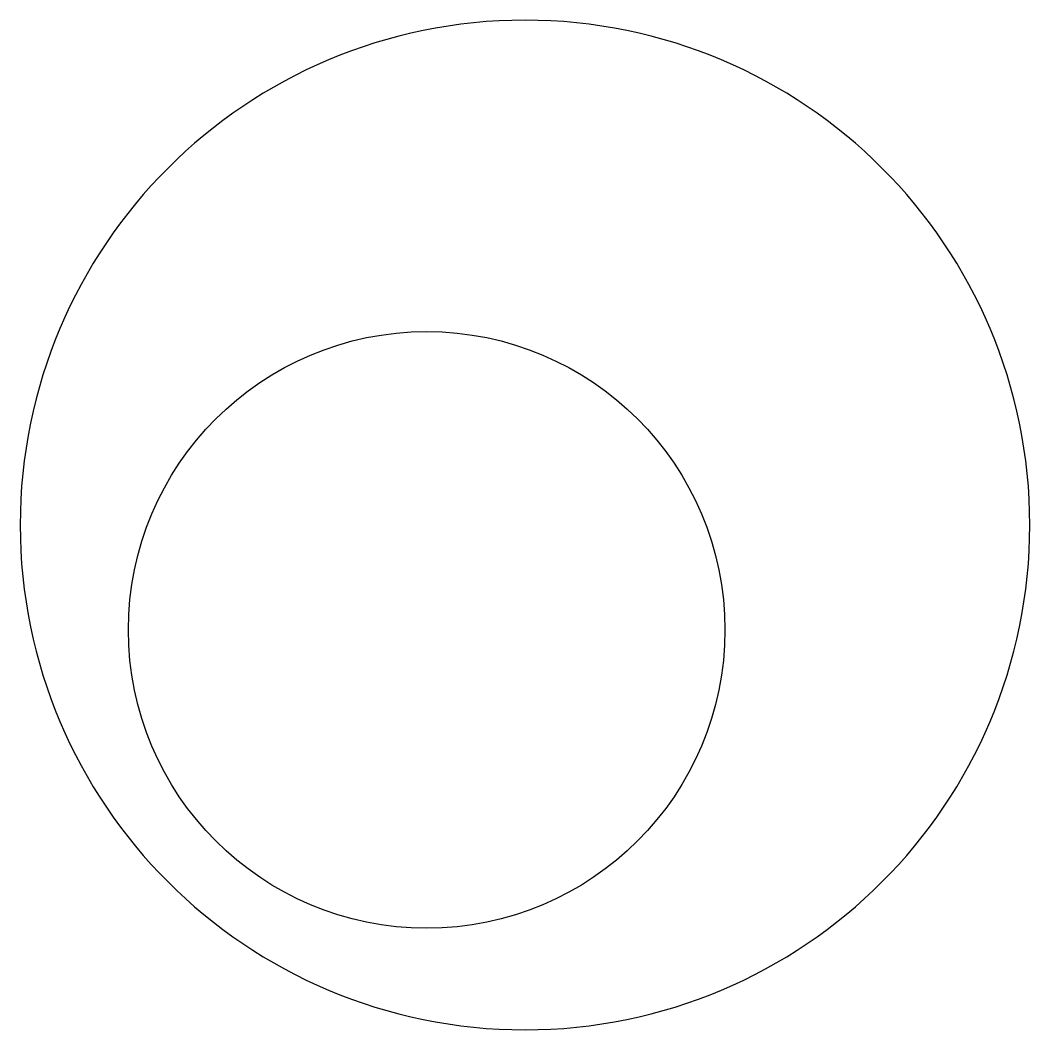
# Model space of a CAD drawing. Header units: centimetres. Extents: x -10 to 10, y -10 to 10.
import ezdxf

# ---------------------------------------------------------------- set-up
doc = ezdxf.new("R2010")
doc.units = ezdxf.units.CM
doc.header["$MEASUREMENT"] = 0
doc.layers.add('Camada 1', color=7, linetype='Continuous')

msp = doc.modelspace()

# ---------------------------------------------------------------- linework, layer by layer
at = {"layer": 'Camada 1'}
for points in [[(-9.99216, -0.00023), (-9.99216, 5.51869), (-5.51869, 9.99237), (-0.00001, 9.99237), (-0.00001, 9.99237), (5.51867, 9.99237), (9.99214, 5.51869), (9.99214, -0.00023), (9.99214, -0.00023), (9.99214, -5.51846), (5.51867, -9.99238), (-0.00001, -9.99238), (-0.00001, -9.99238), (-5.51869, -9.99238), (-9.99216, -5.51845), (-9.99216, -0.00023)], [(-1.94642, -7.98128), (1.31444, -7.98128), (3.95844, -5.33775), (3.95844, -2.07644), (3.95844, -2.07644), (3.95844, 1.18487), (1.31443, 3.82819), (-1.94642, 3.82819), (-1.94642, 3.82819), (-5.20773, 3.82819), (-7.85126, 1.18487), (-7.85126, -2.07644), (-7.85126, -2.07644), (-7.85126, -5.33774), (-5.20773, -7.98128), (-1.94642, -7.98128)]]:
    msp.add_open_spline(points, degree=3, knots=[0, 0, 0, 0, 0.2, 0.2, 0.2, 0.2, 0.4, 0.4, 0.4, 0.4, 0.6, 0.6, 0.6, 0.6, 1, 1, 1, 1], dxfattribs=at)

doc.saveas('drawing.dxf')
